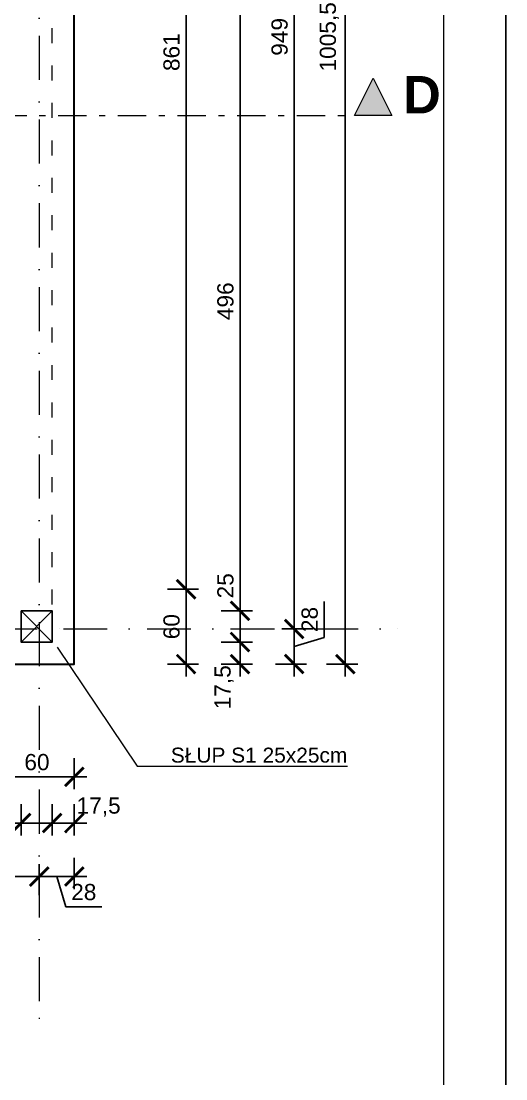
# Model space of a CAD drawing. Header units: millimetres. Extents: x 4647 to 73915, y -13612 to -8141.
# Drawn here: x 7525 to 7914, y -11725 to -10878 of the extents above; entities that cross this region are included whole.
import ezdxf
from ezdxf.enums import TextEntityAlignment as Align

# ---------------------------------------------------------------- set-up
doc = ezdxf.new("R2010")
doc.units = ezdxf.units.MM
for name, pattern in [('ACAD_ISO03W100', [30, 12, -18]), ('Kropki i Kreski', [67.027776, 35.277777, -17.638888, 0, -14.111111]), ('Przerywana podwójnie', [47.9, 22.9, -10, 5, -10])]:
    doc.linetypes.add(name, pattern=pattern)
for name, color, linetype, lineweight in [('a_beton_c', 3, 'ACAD_ISO03W100', 25), ('a_murowane_b', 20, 'Continuous', 30), ('a_murowane_c', 20, 'ACAD_ISO03W100', 13), ('a_opisy', 252, 'Continuous', 9), ('a_wymiary', 250, 'Continuous', 9), ('Konstrukcja - Siatka mod_Nr_Pióra__1', 7, 'Continuous', 5), ('Opisy - Tekst_Nr_Pióra__1', 7, 'Continuous', 13), ('Znaczniki - Przekroje_Nr_Pióra__1', 7, 'Continuous', 5)]:
    doc.layers.add(name, color=color, linetype=linetype, lineweight=lineweight)
doc.layers.add('Konstrukcja - Siatka mod', color=7, linetype='Continuous')
doc.layers.add('Znaczniki - Przekroje', color=7, linetype='Continuous')
doc.layers.add('Konstrukcja - Siatka mod_Nr_Pióra__4', color=7, linetype='Continuous', lineweight=5, true_color=0x029e21)
doc.layers.add('Znaczniki - Przekroje_Nr_Pióra__5', color=7, linetype='Continuous', lineweight=5, true_color=0x40a5ff)
doc.styles.add('GENERATED_STYLE_1', font='arialbd.ttf')
doc.styles.get("Standard").update_dxf_attribs({"font": 'arial.ttf'})
doc.dimstyles.new('1-100', dxfattribs={"dimtxt": 13, "dimasz": 15, "dimexe": 10, "dimexo": 20, "dimgap": 5, "dimtad": 1, "dimdec": 1, "dimrnd": 0.5, "dimtxsty": 'Standard', "dimblk": 'ARCHTICK', "dimcen": 0.09, "dimdle": 10, "dimadec": 0, "dimazin": 0, "dimtfac": 1, "dimtdec": 1, "dimtofl": 0, "dimtmove": 0, "dimatfit": 3, "dimfxl": 10, "dimfxlon": 1, "dimtolj": 1, "dimtzin": 0, "dimarcsym": 0})

# ---------------------------------------------------------------- blocks, each defined once
blk = doc.blocks.new('Standardowy znacznik siatki_2')
at = {"layer": 'Konstrukcja - Siatka mod_Nr_Pióra__4', "linetype": 'Kropki i Kreski'}
for p, q in [((268.51, 0), (1533.18, 0)), ((1533.18, 0), (1801.7, 0))]:
    blk.add_line(p, q, dxfattribs=at)
at = {"layer": 'Konstrukcja - Siatka mod_Nr_Pióra__1', "style": 'GENERATED_STYLE_1'}
blk.add_attdef('AC_MarkerText_1', text='', height=18, dxfattribs=at).set_placement((-28.89, -13.29), align=Align.BOTTOM_LEFT)
blk = doc.blocks.new('Standardowy znacznik siatki_6')
at = {"layer": 'Konstrukcja - Siatka mod_Nr_Pióra__4', "linetype": 'Kropki i Kreski'}
for p, q in [((1, 0), (1660.6, 0)), ((1660.6, 0), (1661.6, 0))]:
    blk.add_line(p, q, dxfattribs=at)
at = {"layer": 'Konstrukcja - Siatka mod_Nr_Pióra__1', "style": 'GENERATED_STYLE_1'}
blk.add_attdef('AC_MarkerText_1', text='', height=18, rotation=90, dxfattribs=at).set_placement((-6.71, -6.83), align=Align.BOTTOM_LEFT)
blk = doc.blocks.new('Płaszczyzna odcinająca_4', base_point=(8702.45, 399.4))
at = {"layer": 'Znaczniki - Przekroje_Nr_Pióra__1', "linetype": 'Continuous'}
blk.add_hatch(color=256, dxfattribs=at).paths.add_polyline_path([(10476.59, 399.4), (10446.59, 399.4), (10461.59, 429.4)], flags=0)
for p, q in [((10446.59, 399.4), (10461.59, 429.4)), ((10461.59, 429.4), (10476.59, 399.4)), ((10476.59, 399.4), (10446.59, 399.4))]:
    blk.add_line(p, q, dxfattribs=at)
at = {"layer": 'Znaczniki - Przekroje_Nr_Pióra__5', "linetype": 'Przerywana podwójnie'}
blk.add_line((10112.88, 399.4), (10446.59, 399.4), dxfattribs=at)
at = {"layer": 'Znaczniki - Przekroje_Nr_Pióra__1', "linetype": 'Continuous', "insert": (10485.59, 401.11), "char_height": 30, "attachment_point": 7, "style": 'GENERATED_STYLE_1'}
blk.add_mtext('{D}', dxfattribs=at)
blk = doc.blocks.new('_ArchTick')
at = {"color": 0, "linetype": 'ByBlock', "const_width": 0.15}
blk.add_lwpolyline([(-0.5, -0.5), (0.5, 0.5)], dxfattribs=at)
blk = doc.blocks.new('*D562')
at = {"layer": 'a_wymiary', "color": 0, "lineweight": -2, "transparency": 16777216}
for p, q in [((7508.11, -11468.18), (7508.11, -11493.18)), ((7568.11, -11468.18), (7568.11, -11493.18)), ((7498.11, -11483.18), (7578.11, -11483.18))]:
    blk.add_line(p, q, dxfattribs=at)
at = {"layer": 'DEFPOINTS', "color": 0, "transparency": 16777216}
for p in [(7508.11, -11308.43), (7568.11, -11392.93), (7568.11, -11483.18)]:
    blk.add_point(p, dxfattribs=at)
at = {"layer": 'a_wymiary', "color": 0, "lineweight": -2, "transparency": 16777216, "xscale": 15, "yscale": 15, "zscale": 15, "rotation": 180}
blk.add_blockref('_ArchTick', (7508.11, -11483.18), dxfattribs=at)
at = {"layer": 'a_wymiary', "color": 0, "lineweight": -2, "transparency": 16777216, "xscale": 15, "yscale": 15, "zscale": 15}
blk.add_blockref('_ArchTick', (7568.11, -11483.18), dxfattribs=at)
at = {"layer": 'a_wymiary', "color": 0, "transparency": 16777216, "insert": (7538.11, -11471.54), "char_height": 13, "attachment_point": 5}
blk.add_mtext('\\A1;60', dxfattribs=at)
blk = doc.blocks.new('*D567')
at = {"layer": 'a_wymiary', "color": 0, "lineweight": -2, "transparency": 16777216}
for p, q in [((7052.92, -11548.18), (7052.92, -11573.18)), ((7539.92, -11578.18), (7539.92, -11553.18)), ((7042.92, -11563.18), (7549.92, -11563.18))]:
    blk.add_line(p, q, dxfattribs=at)
at = {"layer": 'DEFPOINTS', "color": 0, "transparency": 16777216}
for p in [(7052.92, -11402.73), (7539.92, -11563.18), (7539.92, -11676.33)]:
    blk.add_point(p, dxfattribs=at)
at = {"layer": 'a_wymiary', "color": 0, "lineweight": -2, "transparency": 16777216, "xscale": 15, "yscale": 15, "zscale": 15, "rotation": 180}
blk.add_blockref('_ArchTick', (7052.92, -11563.18), dxfattribs=at)
at = {"layer": 'a_wymiary', "color": 0, "lineweight": -2, "transparency": 16777216, "xscale": 15, "yscale": 15, "zscale": 15}
blk.add_blockref('_ArchTick', (7539.92, -11563.18), dxfattribs=at)
at = {"layer": 'a_wymiary', "color": 0, "transparency": 16777216, "insert": (7296.42, -11551.54), "char_height": 13, "attachment_point": 5}
blk.add_mtext('\\A1;487', dxfattribs=at)
blk = doc.blocks.new('*D568')
at = {"layer": 'a_wymiary', "color": 0, "lineweight": -2, "transparency": 16777216}
for p, q in [((7539.92, -11578.18), (7539.92, -11553.18)), ((7568.11, -11548.18), (7568.11, -11573.18)), ((7529.92, -11563.18), (7578.11, -11563.18)), ((7554.01, -11563.18), (7561.26, -11587.32)), ((7561.26, -11587.32), (7590.13, -11587.32))]:
    blk.add_line(p, q, dxfattribs=at)
at = {"layer": 'DEFPOINTS', "color": 0, "transparency": 16777216}
for p in [(7568.11, -11432.93), (7568.11, -11563.18), (7539.92, -11676.33)]:
    blk.add_point(p, dxfattribs=at)
at = {"layer": 'a_wymiary', "color": 0, "lineweight": -2, "transparency": 16777216, "xscale": 15, "yscale": 15, "zscale": 15, "rotation": 180}
blk.add_blockref('_ArchTick', (7539.92, -11563.18), dxfattribs=at)
at = {"layer": 'a_wymiary', "color": 0, "lineweight": -2, "transparency": 16777216, "xscale": 15, "yscale": 15, "zscale": 15}
blk.add_blockref('_ArchTick', (7568.11, -11563.18), dxfattribs=at)
at = {"layer": 'a_wymiary', "color": 0, "transparency": 16777216, "insert": (7575.69, -11575.68), "char_height": 13, "attachment_point": 5}
blk.add_mtext('\\A1;28', dxfattribs=at)
blk = doc.blocks.new('*D569')
at = {"layer": 'a_wymiary', "color": 0, "lineweight": -2, "transparency": 16777216}
for p, q in [((7657.81, -11402.93), (7657.81, -11322.93)), ((7642.81, -11332.93), (7667.81, -11332.93)), ((7642.81, -11392.93), (7667.81, -11392.93))]:
    blk.add_line(p, q, dxfattribs=at)
at = {"layer": 'DEFPOINTS', "color": 0, "transparency": 16777216}
for p in [(7474.07, -11332.93), (7657.81, -11332.93), (7568.11, -11392.93)]:
    blk.add_point(p, dxfattribs=at)
at = {"layer": 'a_wymiary', "color": 0, "lineweight": -2, "transparency": 16777216, "xscale": 15, "yscale": 15, "zscale": 15}
for p, rotation in [((7657.81, -11332.93), 90), ((7657.81, -11392.93), 270)]:
    blk.add_blockref('_ArchTick', p, dxfattribs=dict(at, rotation=rotation))
at = {"layer": 'a_wymiary', "color": 0, "transparency": 16777216, "insert": (7646.17, -11362.93), "char_height": 13, "attachment_point": 5, "rotation": 90}
blk.add_mtext('\\A1;60', dxfattribs=at)
blk = doc.blocks.new('*D578')
at = {"layer": 'a_wymiary', "color": 0, "lineweight": -2, "transparency": 16777216}
for p, q in [((7065.42, -11505.27), (7065.42, -11530.27)), ((7525.42, -11505.27), (7525.42, -11530.27)), ((7055.42, -11520.27), (7535.42, -11520.27))]:
    blk.add_line(p, q, dxfattribs=at)
at = {"layer": 'DEFPOINTS', "color": 0, "transparency": 16777216}
for p in [(7065.42, -11375.23), (7525.42, -11375.23), (7525.42, -11520.27)]:
    blk.add_point(p, dxfattribs=at)
at = {"layer": 'a_wymiary', "color": 0, "lineweight": -2, "transparency": 16777216, "xscale": 15, "yscale": 15, "zscale": 15, "rotation": 180}
blk.add_blockref('_ArchTick', (7065.42, -11520.27), dxfattribs=at)
at = {"layer": 'a_wymiary', "color": 0, "lineweight": -2, "transparency": 16777216, "xscale": 15, "yscale": 15, "zscale": 15}
blk.add_blockref('_ArchTick', (7525.42, -11520.27), dxfattribs=at)
at = {"layer": 'a_wymiary', "color": 0, "transparency": 16777216, "insert": (7295.42, -11508.63), "char_height": 13, "attachment_point": 5}
blk.add_mtext('\\A1;460', dxfattribs=at)
blk = doc.blocks.new('*D579')
at = {"layer": 'a_wymiary', "color": 0, "lineweight": -2, "transparency": 16777216}
for p, q in [((7525.42, -11505.27), (7525.42, -11530.27)), ((7550.42, -11505.27), (7550.42, -11530.27)), ((7515.42, -11520.27), (7560.42, -11520.27))]:
    blk.add_line(p, q, dxfattribs=at)
at = {"layer": 'DEFPOINTS', "color": 0, "transparency": 16777216}
for p in [(7525.42, -11375.23), (7550.42, -11375.23), (7550.42, -11520.27)]:
    blk.add_point(p, dxfattribs=at)
at = {"layer": 'a_wymiary', "color": 0, "lineweight": -2, "transparency": 16777216, "xscale": 15, "yscale": 15, "zscale": 15, "rotation": 180}
blk.add_blockref('_ArchTick', (7525.42, -11520.27), dxfattribs=at)
at = {"layer": 'a_wymiary', "color": 0, "lineweight": -2, "transparency": 16777216, "xscale": 15, "yscale": 15, "zscale": 15}
blk.add_blockref('_ArchTick', (7550.42, -11520.27), dxfattribs=at)
at = {"layer": 'a_wymiary', "color": 0, "transparency": 16777216, "insert": (7503.8, -11508.63), "char_height": 13, "attachment_point": 5}
blk.add_mtext('\\A1;25', dxfattribs=at)
blk = doc.blocks.new('*D580')
at = {"layer": 'a_wymiary', "color": 0, "lineweight": -2, "transparency": 16777216}
for p, q in [((7550.42, -11505.27), (7550.42, -11530.27)), ((7568.11, -11505.27), (7568.11, -11530.27)), ((7540.42, -11520.27), (7578.11, -11520.27))]:
    blk.add_line(p, q, dxfattribs=at)
at = {"layer": 'DEFPOINTS', "color": 0, "transparency": 16777216}
for p in [(7550.42, -11375.23), (7568.11, -11392.93), (7568.11, -11520.27)]:
    blk.add_point(p, dxfattribs=at)
at = {"layer": 'a_wymiary', "color": 0, "lineweight": -2, "transparency": 16777216, "xscale": 15, "yscale": 15, "zscale": 15, "rotation": 180}
blk.add_blockref('_ArchTick', (7550.42, -11520.27), dxfattribs=at)
at = {"layer": 'a_wymiary', "color": 0, "lineweight": -2, "transparency": 16777216, "xscale": 15, "yscale": 15, "zscale": 15}
blk.add_blockref('_ArchTick', (7568.11, -11520.27), dxfattribs=at)
at = {"layer": 'a_wymiary', "color": 0, "transparency": 16777216, "insert": (7587.63, -11507.46), "char_height": 13, "attachment_point": 5}
blk.add_mtext('\\A1;17,5', dxfattribs=at)
blk = doc.blocks.new('*D581')
at = {"layer": 'a_wymiary', "color": 0, "lineweight": -2, "transparency": 16777216}
for p, q in [((7657.81, -11342.93), (7657.81, -10462.03)), ((7642.81, -10472.03), (7667.81, -10472.03)), ((7642.81, -11332.93), (7667.81, -11332.93))]:
    blk.add_line(p, q, dxfattribs=at)
at = {"layer": 'DEFPOINTS', "color": 0, "transparency": 16777216}
for p in [(7508.11, -10472.03), (7657.81, -10472.03), (7474.07, -11332.93)]:
    blk.add_point(p, dxfattribs=at)
at = {"layer": 'a_wymiary', "color": 0, "lineweight": -2, "transparency": 16777216, "xscale": 15, "yscale": 15, "zscale": 15}
for p, rotation in [((7657.81, -10472.03), 90), ((7657.81, -11332.93), 270)]:
    blk.add_blockref('_ArchTick', p, dxfattribs=dict(at, rotation=rotation))
at = {"layer": 'a_wymiary', "color": 0, "transparency": 16777216, "insert": (7646.17, -10902.48), "char_height": 13, "attachment_point": 5, "rotation": 90}
blk.add_mtext('\\A1;861', dxfattribs=at)
blk = doc.blocks.new('*D587')
at = {"layer": 'a_wymiary', "color": 0, "lineweight": -2, "transparency": 16777216}
for p, q in [((7701.06, -10844.04), (7701.06, -11360.23)), ((7686.06, -10854.04), (7711.06, -10854.04)), ((7686.06, -11350.23), (7711.06, -11350.23))]:
    blk.add_line(p, q, dxfattribs=at)
at = {"layer": 'DEFPOINTS', "color": 0, "transparency": 16777216}
for p in [(7550.41, -10854.04), (7550.42, -11350.23), (7701.06, -11350.23)]:
    blk.add_point(p, dxfattribs=at)
at = {"layer": 'a_wymiary', "color": 0, "lineweight": -2, "transparency": 16777216, "xscale": 15, "yscale": 15, "zscale": 15}
for p, rotation in [((7701.06, -10854.04), 90), ((7701.06, -11350.23), 270)]:
    blk.add_blockref('_ArchTick', p, dxfattribs=dict(at, rotation=rotation))
at = {"layer": 'a_wymiary', "color": 0, "transparency": 16777216, "insert": (7689.42, -11102.14), "char_height": 13, "attachment_point": 5, "rotation": 90}
blk.add_mtext('\\A1;496', dxfattribs=at)
blk = doc.blocks.new('*D588')
at = {"layer": 'a_wymiary', "color": 0, "lineweight": -2, "transparency": 16777216}
for p, q in [((7701.06, -11340.23), (7701.06, -11385.23)), ((7686.06, -11350.23), (7711.06, -11350.23)), ((7686.06, -11375.23), (7711.06, -11375.23))]:
    blk.add_line(p, q, dxfattribs=at)
at = {"layer": 'DEFPOINTS', "color": 0, "transparency": 16777216}
for p in [(7550.42, -11350.23), (7550.41, -11375.23), (7701.06, -11375.23)]:
    blk.add_point(p, dxfattribs=at)
at = {"layer": 'a_wymiary', "color": 0, "lineweight": -2, "transparency": 16777216, "xscale": 15, "yscale": 15, "zscale": 15}
for p, rotation in [((7701.06, -11350.23), 90), ((7701.06, -11375.23), 270)]:
    blk.add_blockref('_ArchTick', p, dxfattribs=dict(at, rotation=rotation))
at = {"layer": 'a_wymiary', "color": 0, "transparency": 16777216, "insert": (7689.42, -11330.16), "char_height": 13, "attachment_point": 5, "rotation": 90}
blk.add_mtext('\\A1;25', dxfattribs=at)
blk = doc.blocks.new('*D589')
at = {"layer": 'a_wymiary', "color": 0, "lineweight": -2, "transparency": 16777216}
for p, q in [((7701.06, -11365.23), (7701.06, -11402.93)), ((7686.06, -11375.23), (7711.06, -11375.23)), ((7686.06, -11392.93), (7711.06, -11392.93))]:
    blk.add_line(p, q, dxfattribs=at)
at = {"layer": 'DEFPOINTS', "color": 0, "transparency": 16777216}
for p in [(7550.41, -11375.23), (7568.11, -11392.93), (7701.06, -11392.93)]:
    blk.add_point(p, dxfattribs=at)
at = {"layer": 'a_wymiary', "color": 0, "lineweight": -2, "transparency": 16777216, "xscale": 15, "yscale": 15, "zscale": 15}
for p, rotation in [((7701.06, -11375.23), 90), ((7701.06, -11392.93), 270)]:
    blk.add_blockref('_ArchTick', p, dxfattribs=dict(at, rotation=rotation))
at = {"layer": 'a_wymiary', "color": 0, "transparency": 16777216, "insert": (7688.25, -11411.47), "char_height": 13, "attachment_point": 5, "rotation": 90}
blk.add_mtext('\\A1;17,5', dxfattribs=at)
blk = doc.blocks.new('*D591')
at = {"layer": 'a_wymiary', "color": 0, "lineweight": -2, "transparency": 16777216}
for p, q in [((7744.51, -10405.73), (7744.51, -11374.73)), ((7729.51, -10415.73), (7754.51, -10415.73)), ((7759.51, -11364.73), (7734.51, -11364.73))]:
    blk.add_line(p, q, dxfattribs=at)
at = {"layer": 'DEFPOINTS', "color": 0, "transparency": 16777216}
for p in [(7568.11, -10415.73), (7744.51, -11364.73), (7827.82, -11364.73)]:
    blk.add_point(p, dxfattribs=at)
at = {"layer": 'a_wymiary', "color": 0, "lineweight": -2, "transparency": 16777216, "xscale": 15, "yscale": 15, "zscale": 15}
for p, rotation in [((7744.51, -10415.73), 90), ((7744.51, -11364.73), 270)]:
    blk.add_blockref('_ArchTick', p, dxfattribs=dict(at, rotation=rotation))
at = {"layer": 'a_wymiary', "color": 0, "transparency": 16777216, "insert": (7732.87, -10890.23), "char_height": 13, "attachment_point": 5, "rotation": 90}
blk.add_mtext('\\A1;949', dxfattribs=at)
blk = doc.blocks.new('*D592')
at = {"layer": 'a_wymiary', "color": 0, "lineweight": -2, "transparency": 16777216}
for p, q in [((7768.64, -11371.59), (7768.64, -11342.72)), ((7744.51, -11354.73), (7744.51, -11402.93)), ((7759.51, -11364.73), (7734.51, -11364.73)), ((7744.51, -11378.83), (7768.64, -11371.59)), ((7729.51, -11392.93), (7754.51, -11392.93))]:
    blk.add_line(p, q, dxfattribs=at)
at = {"layer": 'DEFPOINTS', "color": 0, "transparency": 16777216}
for p in [(7827.82, -11364.73), (7568.11, -11392.93), (7744.51, -11392.93)]:
    blk.add_point(p, dxfattribs=at)
at = {"layer": 'a_wymiary', "color": 0, "lineweight": -2, "transparency": 16777216, "xscale": 15, "yscale": 15, "zscale": 15}
for p, rotation in [((7744.51, -11364.73), 90), ((7744.51, -11392.93), 270)]:
    blk.add_blockref('_ArchTick', p, dxfattribs=dict(at, rotation=rotation))
at = {"layer": 'a_wymiary', "color": 0, "transparency": 16777216, "insert": (7757.01, -11357.15), "char_height": 13, "attachment_point": 5, "rotation": 90}
blk.add_mtext('\\A1;28', dxfattribs=at)
blk = doc.blocks.new('*D593')
at = {"layer": 'a_wymiary', "color": 0, "lineweight": -2, "transparency": 16777216}
for p, q in [((7785.56, -10377.53), (7785.56, -11402.93)), ((7770.56, -10387.53), (7795.56, -10387.53)), ((7770.56, -11392.93), (7795.56, -11392.93))]:
    blk.add_line(p, q, dxfattribs=at)
at = {"layer": 'DEFPOINTS', "color": 0, "transparency": 16777216}
for p in [(7568.11, -10387.53), (7568.11, -11392.93), (7785.56, -11392.93)]:
    blk.add_point(p, dxfattribs=at)
at = {"layer": 'a_wymiary', "color": 0, "lineweight": -2, "transparency": 16777216, "xscale": 15, "yscale": 15, "zscale": 15}
for p, rotation in [((7785.56, -10387.53), 90), ((7785.56, -11392.93), 270)]:
    blk.add_blockref('_ArchTick', p, dxfattribs=dict(at, rotation=rotation))
at = {"layer": 'a_wymiary', "color": 0, "transparency": 16777216, "insert": (7772.75, -10890.23), "char_height": 13, "attachment_point": 5, "rotation": 90}
blk.add_mtext('\\A1;1005,5', dxfattribs=at)

msp = doc.modelspace()

# ---------------------------------------------------------------- linework, layer by layer
msp.add_lwpolyline([(5814.41, -12577.97), (7914.41, -12577.97), (7914.41, -9607.97), (5814.41, -9607.97)], close=True)
at = {"layer": 'a_beton_c', "linetype": 'ByBlock'}
msp.add_lwpolyline([(7525.42, -11350.23), (7525.42, -11375.23), (7550.42, -11375.23), (7550.42, -11350.23)], close=True, dxfattribs=at)
for points in [[(7525.42, -11375.23), (7550.42, -11350.23)], [(7525.42, -11350.23), (7550.42, -11375.23)]]:
    msp.add_lwpolyline(points, dxfattribs=at)
at = {"layer": 'a_murowane_b'}
msp.add_lwpolyline([(6330.91, -11392.93), (7568.11, -11392.93), (7568.11, -10387.53), (6260.71, -10387.53), (6260.71, -11322.73)], dxfattribs=at)
at = {"layer": 'a_murowane_c'}
msp.add_lwpolyline([(6278.41, -11375.23), (7550.41, -11375.23), (7550.41, -10405.23), (6278.41, -10405.23)], close=True, dxfattribs=at)
at = {"layer": 'a_opisy'}
for p, q in [((7554.41, -11379.23), (7618.47, -11474.79)), ((7618.47, -11474.79), (7787.41, -11474.79))]:
    msp.add_line(p, q, dxfattribs=at)
at = {"layer": 'Opisy - Tekst_Nr_Pióra__1', "linetype": 'Continuous', "ltscale": 10, "flags": 128}
msp.add_lwpolyline([(7864.41, -12377.97), (5964.41, -12377.97), (5964.41, -9657.97), (7864.41, -9657.97)], close=True, dxfattribs=at)

# ---------------------------------------------------------------- block references
at = {"layer": 'Konstrukcja - Siatka mod', "linetype": 'Continuous', "rotation": 270}
msp.add_blockref('Standardowy znacznik siatki_6', (7539.92, -10015.73), dxfattribs=at)
at = {"layer": 'Konstrukcja - Siatka mod', "linetype": 'Continuous'}
msp.add_blockref('Standardowy znacznik siatki_2', (6026.12, -11364.73), dxfattribs=at)
at = {"layer": 'Znaczniki - Przekroje'}
msp.add_blockref('Płaszczyzna odcinająca_4', (6048.79, -10953.32), dxfattribs=at)

# ---------------------------------------------------------------- texts
at = {"layer": 'a_opisy', "insert": (7645.55, -11472.04), "char_height": 12, "width": 285.6, "attachment_point": 7}
msp.add_mtext('SŁUP S1 25x25cm', dxfattribs=at)

# ---------------------------------------------------------------- dimensions: what is measured, and where the dimension line sits
at = {"layer": 'a_wymiary'}
for base, p1, p2, override, picture, middle in [((7785.56, -11392.93), (7568.11, -10387.53), (7568.11, -11392.93), {"dimfxl": 15}, '*D593', (7772.75, -10890.23)), ((7744.51, -11364.73), (7568.11, -10415.73), (7827.82, -11364.73), {"dimtmove": 1, "dimfxl": 15}, '*D591', (7732.87, -10890.23)), ((7657.81, -10472.03), (7474.07, -11332.93), (7508.11, -10472.03), {"dimfxl": 15}, '*D581', (7646.17, -10902.48)), ((7701.06, -11350.23), (7550.41, -10854.04), (7550.42, -11350.23), {"dimtmove": 1, "dimfxl": 15}, '*D587', (7689.42, -11102.14)), ((7657.81, -11332.93), (7568.11, -11392.93), (7474.07, -11332.93), {"dimfxl": 15}, '*D569', (7646.17, -11362.93)), ((7744.51, -11392.93), (7827.82, -11364.73), (7568.11, -11392.93), {"dimtmove": 1, "dimfxl": 15}, '*D592', (7757.01, -11366.59))]:
    dim = msp.add_linear_dim(base=base, p1=p1, p2=p2, angle=90, dimstyle='1-100', override=override, dxfattribs=at)
    dim.commit()
    dim.dimension.update_dxf_attribs({"geometry": picture, "text_midpoint": middle})
for base, p1, p2, picture, middle in [((7568.11, -11483.18), (7508.11, -11308.43), (7568.11, -11392.93), '*D562', (7538.11, -11471.54)), ((7525.42, -11520.27), (7065.42, -11375.23), (7525.42, -11375.23), '*D578', (7295.42, -11508.63)), ((7539.92, -11563.18), (7052.92, -11402.73), (7539.92, -11676.33), '*D567', (7296.42, -11551.54)), ((7568.11, -11563.18), (7539.92, -11676.33), (7568.11, -11432.93), '*D568', (7566.26, -11575.68))]:
    dim = msp.add_linear_dim(base=base, p1=p1, p2=p2, dimstyle='1-100', override={"dimtmove": 1, "dimfxl": 15}, dxfattribs=at)
    dim.commit()
    dim.dimension.update_dxf_attribs({"geometry": picture, "text_midpoint": middle})
for base, p1, p2, picture, middle in [((7701.06, -11375.23), (7550.42, -11350.23), (7550.41, -11375.23), '*D588', (7701.06, -11330.16)), ((7701.06, -11392.93), (7550.41, -11375.23), (7568.11, -11392.93), '*D589', (7701.06, -11411.47))]:
    dim = msp.add_linear_dim(base=base, p1=p1, p2=p2, angle=90, dimstyle='1-100', override={"dimtmove": 1, "dimfxl": 15}, dxfattribs=at)
    dim.commit()
    dim.dimension.update_dxf_attribs({"geometry": picture, "text_midpoint": middle, "dimtype": 160})
for base, p1, p2, picture, middle in [((7550.42, -11520.27), (7525.42, -11375.23), (7550.42, -11375.23), '*D579', (7503.8, -11520.27)), ((7568.11, -11520.27), (7550.42, -11375.23), (7568.11, -11392.93), '*D580', (7587.63, -11520.27))]:
    dim = msp.add_linear_dim(base=base, p1=p1, p2=p2, dimstyle='1-100', override={"dimtmove": 1, "dimfxl": 15}, dxfattribs=at)
    dim.commit()
    dim.dimension.update_dxf_attribs({"geometry": picture, "text_midpoint": middle, "dimtype": 160})

doc.saveas('drawing.dxf')
